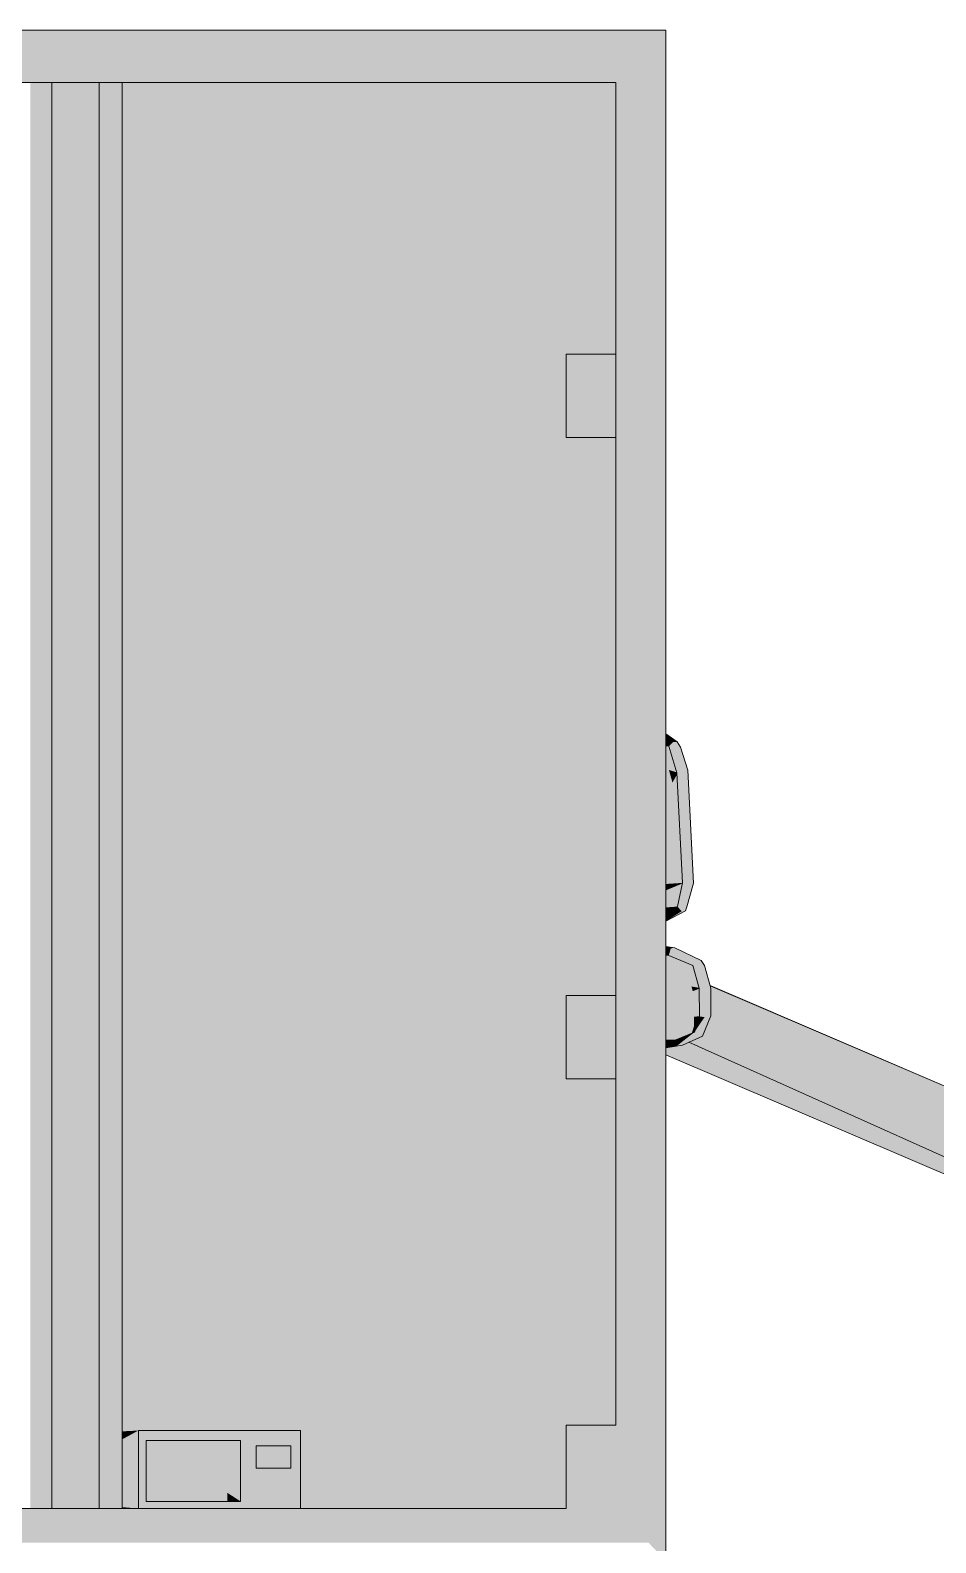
# Model space of a CAD drawing. Header units: millimetres. Extents: x 365175 to 2667127, y -330297 to -162108.
# Drawn here: x 2399836 to 2400910, y -323165 to -321370 of the extents above; entities that cross this region are included whole.
import ezdxf

# ---------------------------------------------------------------- set-up
doc = ezdxf.new("R2010")
doc.units = ezdxf.units.MM
doc.header["$MEASUREMENT"] = 0
doc.layers.add('Cars', color=7, linetype='Continuous')

# ---------------------------------------------------------------- blocks, each defined once
blk = doc.blocks.new('Élément de coupe_1494_4', base_point=(2775447.7, -323933.6))
at = {"layer": 'Cars', "linetype": 'Continuous', "lineweight": 0, "true_color": 0x000000}
for points in [[(2399156.2, -321369.7), (2400495, -321391.3), (2400569.1, -321391.3)], [(2399156.2, -321369.7), (2400316, -321391.3), (2400495, -321391.3)], [(2399156.2, -321369.7), (2399403.6, -321391.3), (2400316, -321391.3)], [(2399156.2, -321369.7), (2400569.1, -321391.3), (2400589.8, -321369.7)], [(2400589.8, -323186.2), (2400589.8, -321369.7), (2400569.1, -323164.6)], [(2400589.8, -321369.7), (2400569.1, -321391.3), (2400569.1, -323164.6)], [(2399403.6, -321431.8), (2400316, -321431.8), (2400316, -321391.3)], [(2400316, -321391.3), (2399403.6, -321391.3), (2399403.6, -321431.8)], [(2400316, -321431.8), (2400495, -321431.8), (2400495, -321391.3)], [(2400316, -321391.3), (2400316, -321431.8), (2400495, -321391.3)], [(2400495, -321431.8), (2400530.3, -321431.8), (2400495, -321391.3)], [(2400569.1, -321391.3), (2400495, -321391.3), (2400530.3, -321431.8)], [(2400569.1, -323164.6), (2400569.1, -321391.3), (2400530.3, -323124.1)], [(2400530.3, -323025.1), (2400530.3, -323124.1), (2400569.1, -321391.3), (2400530.3, -321431.8), (2400530.3, -321754.2), (2400530.3, -321853.2), (2400530.3, -322515.1), (2400530.3, -322614.1)], [(2399836.1, -321431.8), (2399836.1, -323124.1), (2399838.2, -321431.8)], [(2399836.1, -321431.8), (2399836.1, -323124.1), (2399838.2, -321431.8)], [(2399838.2, -321431.8), (2399836.1, -323124.1), (2399838.2, -323124.1), (2399838.2, -321431.8)], [(2399838.2, -321431.8), (2399836.1, -323124.1), (2399838.2, -323124.1), (2399838.2, -321431.8)], [(2399841, -321431.8), (2399838.2, -323124.1), (2399841.1, -323124.1), (2399841.1, -321431.8)], [(2399838.2, -321431.8), (2399838.2, -323124.1), (2399841, -321431.8)], [(2399841, -321431.8), (2399838.2, -321431.8), (2399838.2, -321470.6), (2399840.9, -321467.2)], [(2399840.9, -321467.2), (2399841.1, -321467.1), (2399841.1, -321431.8), (2399841, -321431.8)], [(2399841.1, -321431.8), (2399841.1, -323124.1), (2399844.3, -321431.8)], [(2399844.3, -321431.8), (2399841.1, -323124.1), (2399844.4, -323124.1), (2399844.4, -321431.8)], [(2399844.3, -321431.8), (2399841.1, -321431.8), (2399841.1, -321467.1), (2399844.2, -321465)], [(2399844.3, -321431.8), (2399844.2, -321465), (2399844.4, -321464.8), (2399844.4, -321431.8)], [(2399847.8, -321431.8), (2399844.4, -323124.1), (2399847.9, -323124.1), (2399847.9, -321431.8)], [(2399844.4, -321431.8), (2399844.4, -323124.1), (2399847.8, -321431.8)], [(2399847.8, -321431.8), (2399844.4, -321431.8), (2399844.4, -321464.8), (2399847.7, -321464.1)], [(2399847.7, -321464.1), (2399847.9, -321464.1), (2399847.9, -321431.8), (2399847.8, -321431.8)], [(2399847.9, -321431.8), (2399847.9, -323124.1), (2399851.3, -321431.8)], [(2399851.3, -321431.8), (2399847.9, -323124.1), (2399851.4, -323124.1), (2399851.4, -321431.8)], [(2399847.9, -321464.1), (2399851.3, -321464.8), (2399851.3, -321431.8), (2399847.9, -321431.8)], [(2399851.3, -321431.8), (2399851.3, -321464.8), (2399851.4, -321464.8), (2399851.4, -321431.8)], [(2399854.6, -321431.8), (2399851.4, -323124.1), (2399854.7, -323124.1), (2399854.7, -321431.8)], [(2399851.4, -321431.8), (2399851.4, -323124.1), (2399854.6, -321431.8)], [(2399854.6, -321431.8), (2399851.4, -321431.8), (2399851.4, -321464.8), (2399854.6, -321466.9)], [(2399854.6, -321466.9), (2399854.7, -321467.1), (2399854.7, -321431.8), (2399854.6, -321431.8)], [(2399854.7, -321431.8), (2399854.7, -323124.1), (2399857.5, -321431.8)], [(2399854.7, -323124.1), (2399857.6, -323124.1), (2399857.6, -321431.8), (2399857.5, -321431.8)], [(2399857.5, -321431.8), (2399854.7, -321431.8), (2399854.7, -321467.1), (2399857.4, -321470.4)], [(2399857.4, -321470.4), (2399857.6, -321470.6), (2399857.6, -321431.8), (2399857.5, -321431.8)], [(2399859.7, -321431.8), (2399857.6, -323124.1), (2399859.7, -323124.1), (2399859.7, -321431.8)], [(2399857.6, -321431.8), (2399857.6, -323124.1), (2399859.7, -321431.8)], [(2399857.6, -321470.6), (2399859.6, -321474.9), (2399859.7, -321431.8), (2399857.6, -321431.8)], [(2399859.7, -321431.8), (2399859.6, -321474.9), (2399859.7, -321475.2), (2399859.7, -321431.8)], [(2399859.7, -321431.8), (2399859.7, -323124.1), (2399861, -321431.8)], [(2399861, -321431.8), (2399859.7, -323124.1), (2399861.1, -323124.1), (2399861.1, -321431.8)], [(2399859.7, -321475.2), (2399861, -321480.2), (2399861, -321431.8), (2399859.7, -321431.8)], [(2399861, -321480.2), (2399861.1, -321480.5), (2399861.1, -321431.8), (2399861, -321431.8)], [(2399861.1, -321431.8), (2399861.1, -323124.1), (2399861.5, -321431.8)], [(2399861.5, -321431.8), (2399861.1, -323124.1), (2399861.6, -323124.1), (2399861.6, -321431.8)], [(2399861.5, -321431.8), (2399861.1, -321431.8), (2399861.1, -321480.5), (2399861.5, -321485.9)], [(2399861.5, -321431.8), (2399861.5, -321485.9), (2399861.6, -321486.3), (2399861.6, -321431.8)], [(2399861.6, -321431.8), (2399861.6, -322251.1), (2399917.9, -322322.6), (2399917.9, -321431.8)], [(2399917.9, -321431.8), (2399861.6, -321431.8), (2399861.6, -321526.1), (2399890, -321526.1), (2399890, -322287.3), (2399917.9, -322322.6)], [(2399918.3, -321431.8), (2399917.9, -321431.8), (2399917.9, -323124.1)], [(2399918.3, -321431.8), (2399917.9, -321431.8), (2399917.9, -323124.1)], [(2399917.9, -323124.1), (2399918.3, -323124.1), (2399918.3, -321431.8), (2399918.3, -321431.8)], [(2399917.9, -323124.1), (2399918.3, -323124.1), (2399918.3, -321431.8), (2399918.3, -321431.8)], [(2399918.3, -321431.8), (2399918.3, -323124.1), (2399919.7, -321431.8)], [(2399918.3, -321431.8), (2399918.3, -323124.1), (2399919.7, -321431.8)], [(2399918.3, -323124.1), (2399919.7, -323124.1), (2399919.7, -321431.8), (2399919.7, -321431.8)], [(2399918.3, -323124.1), (2399919.7, -323124.1), (2399919.7, -321431.8), (2399919.7, -321431.8)], [(2399921.8, -321431.8), (2399919.7, -321431.8), (2399919.7, -323124.1)], [(2399921.8, -321431.8), (2399919.7, -321431.8), (2399919.7, -323124.1)], [(2399919.7, -323124.1), (2399921.9, -323124.1), (2399921.9, -321431.8), (2399921.8, -321431.8)], [(2399919.7, -323124.1), (2399921.9, -323124.1), (2399921.9, -321431.8), (2399921.8, -321431.8)], [(2399921.9, -321431.8), (2399921.9, -323124.1), (2399924.6, -321431.8)], [(2399921.9, -323124.1), (2399924.7, -323124.1), (2399924.7, -321431.8), (2399924.6, -321431.8)], [(2399924.6, -321431.8), (2399921.9, -321431.8), (2399921.9, -321470.6), (2399924.6, -321467.2)], [(2399924.6, -321467.2), (2399924.7, -321467.1), (2399924.7, -321431.8), (2399924.6, -321431.8)], [(2399924.7, -323124.1), (2399927.9, -321431.8), (2399924.7, -321431.8)], [(2399924.7, -323124.1), (2399928, -323124.1), (2399928, -321431.8), (2399927.9, -321431.8)], [(2399927.9, -321431.8), (2399924.7, -321431.8), (2399924.7, -321467.1), (2399927.8, -321465)], [(2399927.8, -321465), (2399928, -321464.8), (2399928, -321431.8), (2399927.9, -321431.8)], [(2399928, -323124.1), (2399931.4, -321431.8), (2399928, -321431.8)], [(2399931.4, -321431.8), (2399928, -323124.1), (2399931.5, -323124.1), (2399931.5, -321431.8)], [(2399931.4, -321431.8), (2399928, -321431.8), (2399928, -321464.8), (2399931.3, -321464.1)], [(2399931.3, -321464.1), (2399931.5, -321464.1), (2399931.5, -321431.8), (2399931.4, -321431.8)], [(2399931.5, -323124.1), (2399934.9, -321431.8), (2399931.5, -321431.8)], [(2399931.5, -323124.1), (2399935.1, -323124.1), (2399935.1, -321431.8), (2399934.9, -321431.8)], [(2399934.9, -321431.8), (2399931.5, -321431.8), (2399931.5, -321464.1), (2399934.9, -321464.8)], [(2399934.9, -321464.8), (2399935.1, -321464.8), (2399935.1, -321431.8), (2399934.9, -321431.8)], [(2399935.1, -323124.1), (2399938.2, -321431.8), (2399935.1, -321431.8)], [(2399935.1, -323124.1), (2399938.4, -323124.1), (2399938.4, -321431.8), (2399938.2, -321431.8)], [(2399935.1, -321431.8), (2399935.1, -321464.8), (2399938.2, -321466.9), (2399938.2, -321431.8)], [(2399938.2, -321466.9), (2399938.4, -321467.1), (2399938.4, -321431.8), (2399938.2, -321431.8)], [(2399938.4, -323124.1), (2399941.1, -321431.8), (2399938.4, -321431.8)], [(2399938.4, -323124.1), (2399941.2, -323124.1), (2399941.2, -321431.8), (2399941.1, -321431.8)], [(2399941.1, -321431.8), (2399938.4, -321431.8), (2399938.4, -321467.1), (2399941, -321470.4)], [(2399941, -321470.4), (2399941.2, -321470.6), (2399941.2, -321431.8), (2399941.1, -321431.8)], [(2399941.2, -323124.1), (2399943.4, -323124.1), (2399943.4, -321431.8), (2399943.3, -321431.8)], [(2399943.3, -321431.8), (2399941.2, -321431.8), (2399941.2, -323124.1)], [(2399941.2, -321431.8), (2399941.2, -321470.6), (2399943.2, -321474.9), (2399943.3, -321431.8)], [(2399943.2, -321474.9), (2399943.4, -321475.2), (2399943.4, -321431.8), (2399943.3, -321431.8)], [(2399943.4, -323124.1), (2399944.7, -321431.8), (2399943.4, -321431.8)], [(2399943.4, -323124.1), (2399944.7, -323124.1), (2399944.7, -321431.8), (2399944.7, -321431.8)], [(2399944.7, -321431.8), (2399943.4, -321431.8), (2399943.4, -321475.2), (2399944.6, -321480.2)], [(2399944.6, -321480.2), (2399944.7, -321480.5), (2399944.7, -321431.8), (2399944.7, -321431.8)], [(2399944.7, -323124.1), (2399945.2, -323124.1), (2399945.2, -321431.8), (2399945.2, -321431.8)], [(2399944.7, -323124.1), (2399945.2, -321431.8), (2399944.7, -321431.8)], [(2399944.7, -321431.8), (2399944.7, -321480.5), (2399945.2, -321485.9), (2399945.2, -321431.8)], [(2399945.2, -321431.8), (2399945.2, -322357.2), (2400471.6, -323025.1), (2400486.7, -322614.1), (2400471.6, -322614.1), (2400471.6, -322515.1), (2400490.4, -322515.1), (2400514.8, -321853.2), (2400471.6, -321853.2), (2400471.6, -321754.2), (2400518.4, -321754.2), (2400530.3, -321431.8)], [(2399945.2, -321431.8), (2399945.2, -321526.1), (2400476.2, -321526.1), (2400476.2, -321754.2), (2400518.4, -321754.2), (2400530.3, -321431.8)], [(2399945.2, -321485.9), (2399945.2, -321486.3), (2399945.2, -321431.8), (2399945.2, -321431.8)], [(2400530.3, -321754.2), (2400530.3, -321431.8), (2400518.4, -321754.2)], [(2400530.3, -321754.2), (2400530.3, -321431.8), (2400518.4, -321754.2)], [(2400417.5, -321848.5), (2400417.5, -321947.5), (2400476.2, -321947.5), (2400476.2, -322515.1), (2400490.4, -322515.1), (2400514.8, -321853.2), (2400471.6, -321853.2), (2400471.6, -321754.2)], [(2400471.6, -321853.2), (2400530.3, -321754.2), (2400471.6, -321754.2)], [(2400530.3, -321754.2), (2400471.6, -321853.2), (2400530.3, -321853.2)], [(2400490.4, -322515.1), (2400495.1, -322515.1), (2400525.7, -321853.2), (2400514.8, -321853.2)], [(2400490.4, -322515.1), (2400495.1, -322515.1), (2400525.7, -321853.2), (2400514.8, -321853.2)], [(2400495.1, -322515.1), (2400530.3, -322515.1), (2400530.3, -321853.2), (2400525.7, -321853.2)], [(2400495.1, -322515.1), (2400530.3, -322515.1), (2400530.3, -321853.2), (2400525.7, -321853.2)], [(2400589.8, -322206.2), (2400603, -322214.1), (2400589.8, -322204.6)], [(2400603, -322214.1), (2400589.8, -322206.2), (2400589.8, -322208.3), (2400598.4, -322214.5)], [(2400589.8, -322215.4), (2400593.4, -322219.5), (2400598.4, -322214.5), (2400589.8, -322208.3)], [(2400589.8, -322216.8), (2400593.4, -322219.5), (2400589.8, -322215.4)], [(2400589.8, -322218.2), (2400592.6, -322218.8), (2400589.8, -322216.8)], [(2400589.8, -322218.2), (2400592.6, -322218.8), (2400589.8, -322216.8)], [(2400589.8, -322219.7), (2400593.4, -322219.5), (2400592.6, -322218.8), (2400589.8, -322218.2)], [(2400589.8, -322219.7), (2400593.4, -322219.5), (2400592.6, -322218.8), (2400589.8, -322218.2)], [(2400589.8, -322219.7), (2400589.8, -322246.5), (2400602.5, -322250.4), (2400593.4, -322219.5)], [(2400593.4, -322219.5), (2400589.8, -322219.7), (2400589.8, -322235.8), (2400593.3, -322247.6), (2400602.5, -322250.4)], [(2400593.4, -322219.5), (2400608.7, -322249.6), (2400598.4, -322214.5)], [(2400602.7, -322251.1), (2400608.7, -322249.6), (2400593.4, -322219.5)], [(2400598.4, -322214.5), (2400613.3, -322249.2), (2400603, -322214.1)], [(2400598.4, -322214.5), (2400608.7, -322249.6), (2400613.3, -322249.2)], [(2400606.9, -322220.7), (2400603, -322214.1), (2400613.3, -322249.2)], [(2400606.9, -322220.7), (2400613.3, -322249.2), (2400615.9, -322247.8)], [(2399861.6, -322530.1), (2399917.9, -322625.9), (2399917.9, -322322.6), (2399861.6, -322251.1)], [(2400589.8, -322275.3), (2400602.8, -322253.4), (2400602.7, -322251.1), (2400602.5, -322250.4), (2400589.8, -322246.5)], [(2400589.8, -322382.9), (2400609.5, -322381.6), (2400609.5, -322381.5), (2400602.8, -322253.4), (2400589.8, -322275.3)], [(2400602.5, -322250.4), (2400593.3, -322247.6), (2400597.1, -322260.8), (2400597.3, -322262.8), (2400602.8, -322253.4), (2400602.7, -322251.1)], [(2400597.3, -322262.8), (2400603.5, -322382), (2400609.5, -322381.6), (2400609.5, -322381.5), (2400602.8, -322253.4)], [(2400608.7, -322249.6), (2400602.7, -322251.1), (2400609.5, -322381.5)], [(2400608.7, -322249.6), (2400615.6, -322382.3), (2400613.3, -322249.2)], [(2400609.5, -322381.5), (2400615.6, -322382.3), (2400608.7, -322249.6)], [(2400615.9, -322247.8), (2400613.3, -322249.2), (2400622.6, -322382.1)], [(2400613.3, -322249.2), (2400620.2, -322382), (2400622.6, -322382.1)], [(2400620.2, -322382), (2400613.3, -322249.2), (2400615.6, -322382.3)], [(2399917.9, -322322.6), (2399890, -322287.3), (2399890, -322578.5), (2399917.9, -322625.9)], [(2399945.2, -322357.2), (2399945.2, -322672.3), (2400156.4, -323031.5), (2400471.6, -323025.1)], [(2400589.8, -322382.9), (2400589.8, -322390.4), (2400609.4, -322382.2), (2400609.5, -322381.6)], [(2400589.8, -322390.4), (2400589.8, -322410.7), (2400603.4, -322409.8), (2400603.4, -322409.7), (2400609.4, -322382.2)], [(2400599.9, -322410), (2400603.4, -322409.8), (2400603.4, -322409.7), (2400609.4, -322382.2), (2400603.6, -322384.6), (2400603.9, -322391.3)], [(2400609.5, -322381.5), (2400603.4, -322409.7), (2400615.6, -322382.3)], [(2400615.6, -322382.3), (2400603.4, -322409.7), (2400608.5, -322415.2)], [(2400603.5, -322382), (2400603.6, -322384.6), (2400609.4, -322382.2), (2400609.5, -322381.6)], [(2400608.5, -322415.2), (2400613.1, -322414.9), (2400620.2, -322382)], [(2400615.6, -322382.3), (2400608.5, -322415.2), (2400620.2, -322382)], [(2400622.6, -322382.1), (2400620.2, -322382), (2400613.1, -322414.9)], [(2400622.6, -322382.1), (2400613.1, -322414.9), (2400614.7, -322410.1)], [(2400589.8, -322424.3), (2400608.5, -322415.2), (2400603.4, -322409.7), (2400589.8, -322421.5)], [(2400589.8, -322416.3), (2400589.8, -322421.5), (2400603.4, -322409.7)], [(2400589.8, -322410.7), (2400589.8, -322413.5), (2400602, -322410.4), (2400603.4, -322409.8)], [(2400602, -322410.4), (2400589.8, -322413.5), (2400589.8, -322416.3)], [(2400589.8, -322427), (2400589.8, -322427.1), (2400613.1, -322414.9), (2400608.5, -322415.2)], [(2400589.8, -322427), (2400589.8, -322427.1), (2400613.1, -322414.9), (2400608.5, -322415.2)], [(2400589.8, -322424.3), (2400589.8, -322427), (2400608.5, -322415.2)], [(2400589.8, -322424.3), (2400589.8, -322427), (2400608.5, -322415.2)], [(2400599.5, -322411.6), (2400602, -322410.4), (2400599.7, -322411)], [(2400599.7, -322411), (2400602, -322410.4), (2400603.4, -322409.8), (2400599.9, -322410)], [(2400589.8, -322457.1), (2400589.8, -322457.4), (2400600.2, -322458.5)], [(2400589.8, -322457.4), (2400589.8, -322458.6), (2400595.5, -322459.3), (2400600.2, -322458.5)], [(2400589.8, -322458.6), (2400589.8, -322466.6), (2400593.2, -322467.7), (2400595.5, -322459.3)], [(2400589.8, -322466.6), (2400589.8, -322467.2), (2400593.2, -322467.7)], [(2400589.8, -322467.2), (2400589.8, -322467.5), (2400591.7, -322467.5)], [(2400589.8, -322467.2), (2400589.8, -322467.5), (2400591.7, -322467.5)], [(2400589.8, -322474.9), (2400620.3, -322479.1), (2400593.2, -322467.7), (2400591.7, -322467.5), (2400589.8, -322467.5)], [(2400589.8, -322474.9), (2400620.3, -322479.1), (2400593.2, -322467.7), (2400591.7, -322467.5), (2400589.8, -322467.5)], [(2400593.2, -322467.7), (2400621.9, -322479.7), (2400595.5, -322459.3)], [(2400595.5, -322459.3), (2400631.5, -322473.8), (2400600.2, -322458.5)], [(2400626.8, -322474.8), (2400595.5, -322459.3), (2400621.9, -322479.7)], [(2400595.5, -322459.3), (2400626.8, -322474.8), (2400631.5, -322473.8)], [(2400626.8, -322474.8), (2400635.4, -322505.3), (2400631.5, -322473.8)], [(2400631.5, -322473.8), (2400640.1, -322506.4), (2400635.7, -322479.6)], [(2400640.1, -322506.4), (2400631.5, -322473.8), (2400635.4, -322505.3)], [(2400589.8, -322481.9), (2400621.7, -322479.6), (2400620.3, -322479.1), (2400589.8, -322474.9)], [(2400589.8, -322474.9), (2400589.8, -322479.3), (2400595.1, -322481.5), (2400621.7, -322479.6), (2400620.3, -322479.1)], [(2400621.7, -322479.6), (2400589.8, -322481.9), (2400589.8, -322498.9), (2400629.2, -322506.2), (2400621.9, -322479.7)], [(2400621.7, -322479.6), (2400595.1, -322481.5), (2400616, -322489.9), (2400620.1, -322504.5), (2400629.2, -322506.2), (2400621.9, -322479.7)], [(2400621.9, -322479.7), (2400635.4, -322505.3), (2400626.8, -322474.8)], [(2400629.4, -322506.7), (2400635.4, -322505.3), (2400621.9, -322479.7)], [(2400635.7, -322479.6), (2400640.1, -322506.4), (2400642.9, -322506.4)], [(2400589.8, -322498.9), (2400589.8, -322522.1), (2400629.4, -322507.1), (2400629.4, -322506.7), (2400629.2, -322506.2)], [(2400589.8, -322522.1), (2400589.8, -322542.1), (2400629.5, -322540), (2400629.4, -322507.1)], [(2400620.1, -322504.5), (2400621.6, -322510.1), (2400629.4, -322507.1), (2400629.4, -322506.7), (2400629.2, -322506.2)], [(2400629.4, -322507.1), (2400621.6, -322510.1), (2400623.4, -322517.2), (2400623, -322540.3), (2400629.5, -322540)], [(2400635.6, -322540.9), (2400635.4, -322505.3), (2400629.4, -322506.7)], [(2400635.6, -322540.9), (2400629.4, -322506.7), (2400629.5, -322540.1)], [(2400635.4, -322505.3), (2400635.6, -322540.9), (2400640.1, -322506.4)], [(2400635.6, -322540.9), (2400640.3, -322540.1), (2400640.1, -322506.4)], [(2400642.9, -322506.4), (2400640.1, -322506.4), (2400642.9, -322539.5)], [(2400642.9, -322539.5), (2400640.1, -322506.4), (2400640.3, -322540.1)], [(2400417.5, -322609.4), (2400417.5, -322708.4), (2400476.2, -322708.4), (2400476.2, -322900.9), (2400486.7, -322614.1), (2400471.6, -322614.1), (2400471.6, -322515.1)], [(2400530.3, -322515.1), (2400471.6, -322614.1), (2400530.3, -322614.1)], [(2400471.6, -322614.1), (2400530.3, -322515.1), (2400471.6, -322515.1)], [(2399861.6, -322811.7), (2399917.9, -322932.1), (2399917.9, -322625.9), (2399861.6, -322530.1)], [(2400589.8, -322542.1), (2400589.8, -322551.8), (2400629.4, -322540.4), (2400629.5, -322540.1), (2400629.5, -322540)], [(2400589.8, -322562), (2400623.5, -322558.8), (2400629.4, -322540.4), (2400589.8, -322551.8)], [(2400620.8, -322559), (2400623.5, -322558.8), (2400629.4, -322540.4), (2400623, -322542.2), (2400623.2, -322551.1)], [(2400623, -322540.3), (2400623, -322542.2), (2400629.4, -322540.4), (2400629.5, -322540.1), (2400629.5, -322540)], [(2400623.5, -322558.8), (2400635.6, -322540.9), (2400629.5, -322540.1)], [(2400628.6, -322564.3), (2400635.6, -322540.9), (2400623.5, -322558.8)], [(2400635.6, -322540.9), (2400628.6, -322564.3), (2400633.3, -322563.5)], [(2400642.9, -322539.5), (2400640.3, -322540.1), (2400633.3, -322563.5)], [(2400633.3, -322563.5), (2400640.3, -322540.1), (2400635.6, -322540.9)], [(2400589.8, -322562), (2400589.8, -322567.5), (2400601.9, -322567.6), (2400623.5, -322558.8), (2400623.5, -322558.8)], [(2400602.7, -322575.1), (2400623.5, -322558.8), (2400601.4, -322567.8)], [(2400623.5, -322558.8), (2400602.7, -322575.1), (2400628.6, -322564.3)], [(2400628.6, -322564.3), (2400609.4, -322574.2), (2400633.3, -322563.5)], [(2400628.6, -322564.3), (2400609.4, -322574.2), (2400633.3, -322563.5)], [(2400620.8, -322559), (2400620.5, -322560.1), (2400623.5, -322558.8), (2400623.5, -322558.8)], [(2399917.9, -322625.9), (2399890, -322578.5), (2399890, -322872.6), (2399917.9, -322932.1)], [(2400601.9, -322567.6), (2400589.8, -322567.5), (2400589.8, -322569.7), (2400601.4, -322567.8)], [(2400601.4, -322567.8), (2400589.8, -322569.7), (2400589.8, -322575.1), (2400602.7, -322575.1)], [(2400589.8, -322577.3), (2400609.4, -322574.2), (2400602.7, -322575.1), (2400589.8, -322577.2)], [(2400589.8, -322577.3), (2400609.4, -322574.2), (2400602.7, -322575.1), (2400589.8, -322577.2)], [(2400589.8, -322575.1), (2400589.8, -322577.2), (2400602.7, -322575.1)], [(2400628.6, -322564.3), (2400602.7, -322575.1), (2400609.4, -322574.2)], [(2400628.6, -322564.3), (2400602.7, -322575.1), (2400609.4, -322574.2)], [(2400490.6, -322614.1), (2400471.6, -323025.1), (2400518.9, -322614.1)], [(2400518.9, -322614.1), (2400471.6, -323025.1), (2400530.3, -323025.1), (2400530.3, -322614.1)], [(2400486.7, -322614.1), (2400471.6, -323025.1), (2400490.6, -322614.1)], [(2400476.2, -322926), (2400476.2, -322985.3), (2400518.9, -322614.1), (2400490.6, -322614.1)], [(2400518.9, -322614.1), (2400476.2, -322985.3), (2400476.2, -323025.1), (2400530.3, -323025.1), (2400530.3, -322614.1)], [(2400476.2, -322900.9), (2400476.2, -322926), (2400490.6, -322614.1), (2400486.7, -322614.1)], [(2399945.2, -322672.3), (2399945.2, -322990.4), (2399964.4, -323031.5), (2400156.4, -323031.5)], [(2399861.6, -322811.7), (2399861.6, -323036.7), (2399917.9, -323033.9), (2399917.9, -322932.1)], [(2399890, -323035.2), (2399917.9, -323033.9), (2399917.9, -322932.1), (2399890, -322872.6)], [(2399964.4, -323031.5), (2399945.2, -322990.4), (2399945.2, -323032.5)], [(2400156.4, -323031.5), (2400156.4, -323124.1), (2400471.6, -323025.1)], [(2400471.6, -323025.1), (2400156.4, -323124.1), (2400471.6, -323124.1)], [(2400417.5, -323119.4), (2400417.5, -323124.1), (2400471.6, -323124.1), (2400471.6, -323025.1)], [(2400530.3, -323025.1), (2400471.6, -323124.1), (2400530.3, -323124.1)], [(2400471.6, -323124.1), (2400530.3, -323025.1), (2400471.6, -323025.1)], [(2399861.6, -323036.7), (2399861.6, -323086.5), (2399917.9, -323056.4), (2399917.9, -323033.9)], [(2399917.9, -323033.9), (2399890, -323035.2), (2399890, -323071.3), (2399917.9, -323056.4)], [(2399945.2, -323122.4), (2399964.4, -323124.1), (2399964.4, -323031.5), (2399945.2, -323041.8)], [(2399945.2, -323041.8), (2399964.4, -323031.5), (2399945.2, -323032.5)], [(2399958.1, -323123.5), (2399964.4, -323124.1), (2399964.4, -323031.5), (2399958.1, -323042.6)], [(2399973.7, -323043.5), (2399964.4, -323031.5), (2399964.4, -323124.1)], [(2400156.4, -323031.5), (2399964.4, -323031.5), (2400085.5, -323043.5)], [(2400085.5, -323043.5), (2399964.4, -323031.5), (2399973.7, -323043.5)], [(2399973.7, -323115.6), (2399973.7, -323043.5), (2399964.4, -323124.1)], [(2400085.5, -323043.5), (2399973.7, -323043.5), (2400085.5, -323115.6)], [(2399973.7, -323115.6), (2400085.5, -323115.6), (2399973.7, -323043.5)], [(2399973.7, -323043.5), (2400016.7, -323071.2), (2400069.6, -323071.2), (2400069.6, -323105.3), (2400085.5, -323115.6), (2400085.5, -323043.5)], [(2400016.7, -323071.2), (2399973.7, -323043.5), (2399973.7, -323071.2)], [(2400085.5, -323043.5), (2400145.2, -323049.5), (2400156.4, -323031.5)], [(2400103.8, -323049.5), (2400085.5, -323043.5), (2400085.5, -323115.6)], [(2400085.5, -323043.5), (2400103.8, -323049.5), (2400145.2, -323049.5)], [(2400156.4, -323031.5), (2400145.2, -323076.2), (2400156.4, -323124.1)], [(2400145.2, -323076.2), (2400156.4, -323031.5), (2400145.2, -323049.5)], [(2399861.6, -323086.5), (2399861.6, -323115.1), (2399917.9, -323120), (2399917.9, -323056.4)], [(2399890, -323071.3), (2399890, -323117.6), (2399917.9, -323120), (2399917.9, -323056.4)], [(2400085.5, -323115.6), (2400103.8, -323076.2), (2400103.8, -323049.5)], [(2400145.2, -323076.2), (2400145.2, -323049.5), (2400103.8, -323076.2)], [(2400145.2, -323049.5), (2400103.8, -323049.5), (2400103.8, -323076.2)], [(2400103.8, -323049.5), (2400103.8, -323075.8), (2400104.3, -323075.8), (2400145.2, -323049.5)], [(2400104.3, -323075.8), (2400130.1, -323075.8), (2400130.1, -323076.2), (2400145.2, -323076.2), (2400145.2, -323049.5)], [(2400145.2, -323076.2), (2400085.5, -323115.6), (2400156.4, -323124.1)], [(2400103.8, -323076.2), (2400085.5, -323115.6), (2400145.2, -323076.2)], [(2399861.6, -323124.1), (2399917.9, -323124.1), (2399917.9, -323120), (2399861.6, -323115.1)], [(2399917.9, -323120), (2399890, -323117.6), (2399890, -323124.1), (2399917.9, -323124.1)], [(2400085.5, -323115.6), (2399964.4, -323124.1), (2400156.4, -323124.1)], [(2399964.4, -323124.1), (2400085.5, -323115.6), (2399973.7, -323115.6)], [(2400085.5, -323115.6), (2400069.6, -323105.3), (2400069.6, -323115.6)], [(2400530.3, -323124.1), (2399176.9, -323164.6), (2400569.1, -323164.6)], [(2399215.7, -323124.1), (2399176.9, -323164.6), (2400530.3, -323124.1), (2400471.6, -323124.1), (2399275, -323124.1), (2399216.3, -323124.1)], [(2399964.4, -323124.1), (2399945.2, -323122.4), (2399945.2, -323124.1)], [(2399958.1, -323123.5), (2399958.1, -323124.1), (2399964.4, -323124.1)]]:
    blk.add_hatch(color=18, dxfattribs=at).paths.add_polyline_path(points)
at = {"layer": 'Cars', "color": 7, "linetype": 'Continuous', "lineweight": 13}
for p, q in [((2400589.8, -321369.7), (2399156.2, -321369.7)), ((2400589.8, -323186.2), (2400589.8, -321369.7)), ((2400316, -321431.8), (2399403.6, -321431.8)), ((2399861.6, -323124.1), (2399861.6, -321431.8)), ((2399917.9, -323124.1), (2399917.9, -321431.8)), ((2399945.2, -323124.1), (2399945.2, -321431.8)), ((2400495, -321431.8), (2400316, -321431.8)), ((2400530.3, -321431.8), (2400495, -321431.8)), ((2400530.3, -321431.8), (2400530.3, -321754.2)), ((2400471.6, -321754.2), (2400530.3, -321754.2)), ((2400471.6, -321853.2), (2400471.6, -321754.2)), ((2400530.3, -321754.2), (2400530.3, -321853.2)), ((2400530.3, -321853.2), (2400471.6, -321853.2)), ((2400530.3, -322515.1), (2400530.3, -321853.2)), ((2400603, -322214.1), (2400589.8, -322204.6)), ((2400593.4, -322219.5), (2400589.8, -322216.8)), ((2400602.7, -322251.1), (2400593.4, -322219.5)), ((2400603, -322214.1), (2400606.9, -322220.7)), ((2400606.9, -322220.7), (2400615.9, -322247.8)), ((2400609.5, -322381.5), (2400602.7, -322251.1)), ((2400615.9, -322247.8), (2400622.6, -322382.1)), ((2400603.4, -322409.7), (2400609.5, -322381.5)), ((2400622.6, -322382.1), (2400614.7, -322410.1)), ((2400589.8, -322416.3), (2400603.4, -322409.7)), ((2400589.8, -322427.1), (2400613.1, -322414.9)), ((2400613.1, -322414.9), (2400614.7, -322410.1)), ((2400600.2, -322458.5), (2400589.8, -322457.1)), ((2400593.2, -322467.7), (2400589.8, -322467.2)), ((2400621.9, -322479.7), (2400593.2, -322467.7)), ((2400631.5, -322473.8), (2400600.2, -322458.5)), ((2400631.5, -322473.8), (2400635.7, -322479.6)), ((2400629.4, -322506.7), (2400621.9, -322479.7)), ((2400635.7, -322479.6), (2400642.9, -322506.4)), ((2400629.5, -322540.1), (2400629.4, -322506.7)), ((2400642.9, -322506.4), (2400642.9, -322539.5)), ((2400471.6, -322515.1), (2400530.3, -322515.1)), ((2400471.6, -322614.1), (2400471.6, -322515.1)), ((2400530.3, -322515.1), (2400530.3, -322614.1)), ((2400623.5, -322558.8), (2400629.5, -322540.1)), ((2400642.9, -322539.5), (2400633.3, -322563.5)), ((2400601.4, -322567.8), (2400623.5, -322558.8)), ((2400609.4, -322574.2), (2400633.3, -322563.5)), ((2400589.8, -322569.7), (2400601.4, -322567.8)), ((2400589.8, -322577.3), (2400609.4, -322574.2)), ((2400530.3, -322614.1), (2400471.6, -322614.1)), ((2400530.3, -322614.1), (2400530.3, -323025.1)), ((2400471.6, -323025.1), (2400530.3, -323025.1)), ((2400471.6, -323124.1), (2400471.6, -323025.1)), ((2399964.4, -323124.1), (2399964.4, -323031.5)), ((2399964.4, -323031.5), (2400156.4, -323031.5)), ((2399973.7, -323043.5), (2400085.5, -323043.5)), ((2399973.7, -323115.6), (2399973.7, -323043.5)), ((2400085.5, -323043.5), (2400085.5, -323115.6)), ((2400156.4, -323031.5), (2400156.4, -323124.1)), ((2400103.8, -323076.2), (2400103.8, -323049.5)), ((2400103.8, -323049.5), (2400145.2, -323049.5)), ((2400145.2, -323049.5), (2400145.2, -323076.2)), ((2400145.2, -323076.2), (2400103.8, -323076.2)), ((2399973.7, -323115.6), (2400085.5, -323115.6)), ((2400471.6, -323124.1), (2399275, -323124.1))]:
    blk.add_line(p, q, dxfattribs=at)
blk = doc.blocks.new('Élément de coupe_1545_4', base_point=(2775447.7, -323933.6))
at = {"linetype": 'Continuous', "lineweight": 0, "true_color": 0x000000}
for points in [[(2400633.3, -322563.5), (2400617.1, -322570.8), (2401674.3, -323045.9), (2401692.9, -323002.5), (2401710.5, -322961.5), (2400642.2, -322503.6), (2400642.9, -322506.4), (2400642.9, -322539.5)], [(2401710.5, -322961.4), (2400642.1, -322503.5), (2400642.2, -322503.5)], [(2401710.5, -322961.4), (2400642.2, -322503.5), (2400642.2, -322503.6), (2401710.5, -322961.5)], [(2400589.8, -322577.3), (2400589.8, -322585.6), (2401672.7, -323049.7), (2401674.3, -323045.9), (2400617.1, -322570.8), (2400609.4, -322574.2)]]:
    blk.add_hatch(color=18, dxfattribs=at).paths.add_polyline_path(points)
at = {"color": 7, "linetype": 'Continuous', "lineweight": 20}
for p, q in [((2400642.1, -322503.5), (2401710.5, -322961.4)), ((2400642.2, -322503.5), (2401710.5, -322961.4)), ((2400642.2, -322503.6), (2401710.5, -322961.5)), ((2400617.1, -322570.8), (2401674.3, -323045.9)), ((2401672.7, -323049.7), (2400589.8, -322585.6))]:
    blk.add_line(p, q, dxfattribs=at)

msp = doc.modelspace()

# ---------------------------------------------------------------- block references
at = {"lineweight": 0}
msp.add_blockref('Élément de coupe_1545_4', (2775447.681, -323933.55), dxfattribs=at)
at = {"layer": 'Cars', "lineweight": 0}
msp.add_blockref('Élément de coupe_1494_4', (2775447.681, -323933.55), dxfattribs=at)

doc.saveas('drawing.dxf')
